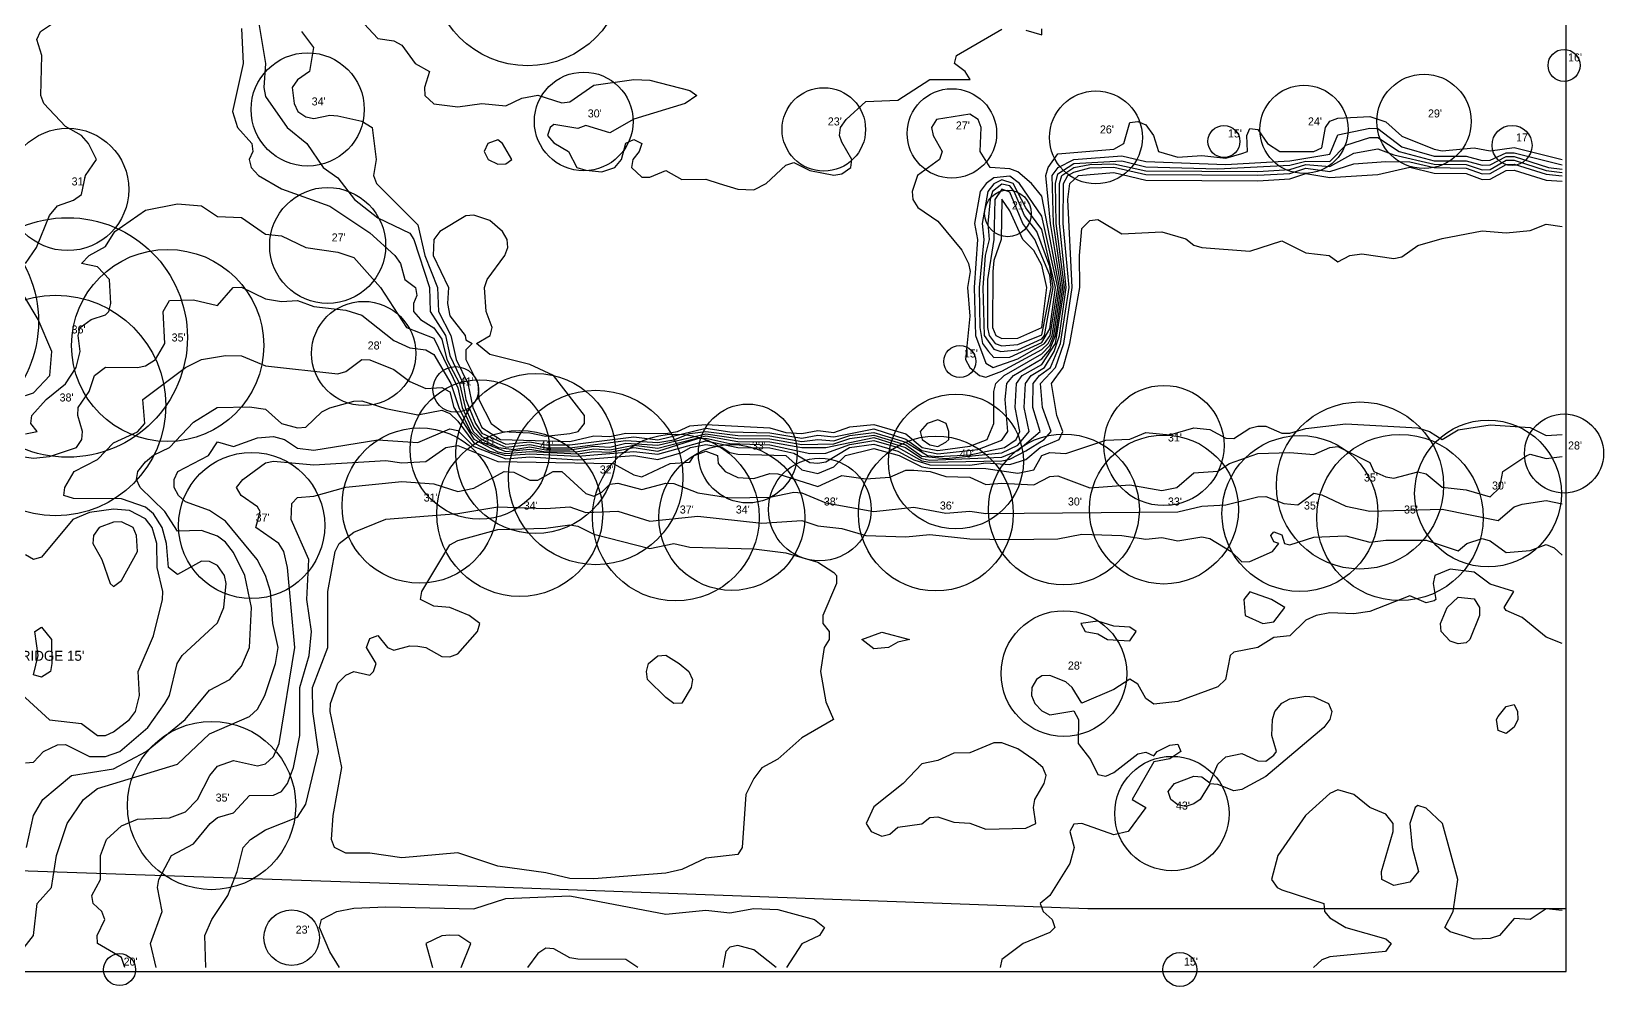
# Model space of a CAD drawing. Extents: x 425736 to 427074, y 1578339 to 1579567.
# Drawn here: x 426666.5 to 427059.4, y 1578346.3 to 1578585 of the extents above; entities that cross this region are included whole.
import ezdxf
from ezdxf.enums import TextEntityAlignment as Align

# ---------------------------------------------------------------- set-up
doc = ezdxf.new("R2010")
doc.units = 21
doc.header["$MEASUREMENT"] = 0
for name, color, linetype in [('A-BLDG-ANNO', 1, 'Continuous'), ('C-ROAD-CNTR', 7, 'Continuous'), ('C-TOPO-HALF', 9, 'Continuous'), ('C-TOPO-MAJR', 3, 'Continuous'), ('C-TOPO-MINR', 8, 'Continuous'), ('G-ANNO-ZONE', 6, 'Continuous'), ('L-PLNT-ANNO', 92, 'Continuous'), ('L-PLNT-TREE', 92, 'Continuous')]:
    doc.layers.add(name, color=color, linetype=linetype)

msp = doc.modelspace()

# ---------------------------------------------------------------- linework, layer by layer
at = {"layer": 'C-ROAD-CNTR'}
msp.add_lwpolyline([(426594.78933869535, 1578377.5869578938), (426777.83140241937, 1578371.3628227862), (426930.50850105536, 1578365.794058313), (427050, 1578365.7485125621)], dxfattribs=at)
at = {"layer": 'C-TOPO-HALF'}
for points, elevation in [([(426664.9440474115, 1578527), (426667.7652035116, 1578531), (426671.00560567575, 1578539), (426673, 1578541.4179995735), (426677, 1578542.8391998676), (426679, 1578544.2626434998), (426679.961757396, 1578549), (426682.6897374702, 1578553), (426680.73925925925, 1578557), (426679.0103648424, 1578559), (426675, 1578561.2036249721), (426669.5605719582, 1578567), (426668.7789823396, 1578569.0000000002), (426669.09546716005, 1578579), (426667.8248587571, 1578583), (426668.6890130354, 1578585), (426671.7311212815, 1578587), (426672.25817923184, 1578589), (426669, 1578592.101224694), (426665, 1578594.10959682)], 77.5), ([(426719, 1578585.7018461036), (426719.3595706619, 1578577), (426716.73145245557, 1578565), (426717.9730375087, 1578561), (426721.57824068266, 1578557), (426721.8352580032, 1578555), (426720.88972048264, 1578553), (426721.39170720405, 1578551), (426723.1955784302, 1578549), (426729, 1578545.6415305298), (426741, 1578541.3527602644), (426751, 1578534.6269222666), (426757.31500872603, 1578529), (426758.7125640253, 1578527), (426759.79730815586, 1578523), (426762.4482597887, 1578521), (426762.8121475455, 1578519), (426761.9675744012, 1578517), (426761.98333445785, 1578515), (426763.7290422917, 1578513), (426767, 1578510.9464404525), (426769, 1578508.081140351), (426770.3029531132, 1578503), (426773.4690971959, 1578497), (426774.87706796086, 1578491), (426777, 1578486.1966666293), (426779, 1578483.7754442054), (426785, 1578481.0695752427), (426791, 1578481.7875861935), (426795, 1578480.9180127627), (426801, 1578480.8982215696), (426815, 1578482.7292237806), (426823, 1578482.2503909864), (426827, 1578482.9195731934), (426831, 1578484.5116266813), (426835, 1578484.9806056055), (426843, 1578483.9977537524), (426851, 1578483.887570842), (426859, 1578482.4807235096), (426863, 1578483.0126791927), (426867, 1578482.6734265373), (426871, 1578483.9910986125), (426877, 1578484.7437905981), (426885, 1578482.3556172904), (426890.41398371116, 1578479), (426893, 1578478.7277974305), (426901, 1578479.2029473986), (426909.6658174491, 1578481), (426912.5736972705, 1578483), (426913.47772953287, 1578485), (426912.32483052625, 1578491), (426912.6208253601, 1578497), (426914.1045727596, 1578499), (426919, 1578501.7381720608), (426922.36487142567, 1578507), (426924.6373616321, 1578521), (426922.59303634294, 1578537), (426922.4296371604, 1578547), (426922.99999999994, 1578549.3977772687), (426927, 1578551.9724776365), (426939, 1578552.6781555659), (426945, 1578551.112035772), (426963, 1578550.6468660543), (426981, 1578551.5287427735), (426985, 1578552.5797593175), (426991, 1578552.4551511998), (426995, 1578556.5360198268), (427001, 1578558.4509237984), (427003, 1578558.4550354145), (427008.29436914186, 1578555), (427017, 1578552.671158855), (427025, 1578552.650437993), (427029, 1578551.525737177), (427031, 1578551.6209310852), (427035, 1578553.7551547284), (427037, 1578553.7505029636), (427045.6019701033, 1578551), (427049, 1578550.5622046455)], 77.5), ([(426733.9482019136, 1578585), (426736.97430956963, 1578581), (426735.9895394974, 1578575), (426733, 1578572.9257744453), (426731.6350654928, 1578571), (426732.13090702303, 1578567), (426733.0691835772, 1578565.0000000002), (426735, 1578563.665731803), (426737, 1578563.2579528068), (426741, 1578564.101225115), (426743, 1578563.86366322), (426749, 1578562.5906307409), (426751.6131178707, 1578561), (426752.63966333505, 1578553), (426751.950249284, 1578549), (426752.73071104387, 1578547), (426763, 1578536.62108389), (426764.81528017024, 1578529), (426767.95733394835, 1578521), (426768.2198186194, 1578515), (426771.2720579944, 1578509), (426772.582197053, 1578503), (426775.5172006898, 1578497), (426776.7814777962, 1578491), (426779, 1578486.0148594636), (426783.66097479314, 1578483), (426801, 1578482.5081587764), (426807, 1578483.9068706455), (426811, 1578483.780474455), (426815, 1578484.6076675705), (426825, 1578484.4811677828), (426827.9455412965, 1578485), (426831, 1578486.4364997535), (426835, 1578486.772690973), (426851, 1578485.8789186822), (426855, 1578484.72715541), (426859, 1578484.4569609934), (426863, 1578485.2149898768), (426867, 1578484.7301330364), (426871, 1578486.146350625), (426877, 1578486.7381782478), (426885, 1578484.3746734362), (426889.0828177575, 1578481), (426893, 1578480.224379417), (426901, 1578481.3227915294), (426905.34126333066, 1578483), (426907.0182594195, 1578487), (426906.9550868675, 1578495), (426907.49078346195, 1578497), (426909.57656399324, 1578499), (426919, 1578504.4364115782), (426921, 1578506.4830667747), (426921.9679542722, 1578509), (426923.810406342, 1578521), (426921.13962797663, 1578537), (426920.0026962678, 1578549), (426920.5793426647, 1578551), (426923, 1578554.3684881313), (426937, 1578555.5394321766), (426939.4597111365, 1578557), (426941, 1578562.2257666187), (426943, 1578562.4504935686), (426945, 1578561.6710802517), (426946.8923240938, 1578559), (426948.16843467014, 1578555), (426952.99999999994, 1578553.545892458), (426959, 1578553.984606315), (426964.99999999994, 1578553.287119204), (426969, 1578554.450115765), (426970.35714285716, 1578555.0000000002), (426970.18450890883, 1578559), (426971, 1578560.724159402), (426973, 1578560.4795204795), (426975.3988823843, 1578557), (426978.50138713745, 1578555), (426987, 1578555.0016724505), (426989, 1578555.8765508337), (426989.879799155, 1578561), (426991, 1578562.552773416), (426993, 1578563.306962498), (427001, 1578563.7051314074), (427005, 1578562.3945487519), (427009, 1578558.8498145677), (427017, 1578555.5832472453), (427019.00000000006, 1578555.1811399162), (427027, 1578555.9186892656), (427031, 1578555.132677125), (427037, 1578556.0158787817), (427049, 1578552.9761576883)], 78.5), ([(426663, 1578478.878764989), (426667, 1578478.3271813237), (426671, 1578478.7626087994), (426677.74169022933, 1578481), (426679.0445859873, 1578483), (426679.2079965744, 1578485), (426678.09681170655, 1578489), (426678.1511843259, 1578491), (426680.9026697178, 1578495), (426682.184350591, 1578499), (426685, 1578501.1069191147), (426692.99999999994, 1578501.006444508), (426695, 1578501.4319330268), (426697.5002602072, 1578503), (426699.8077146509, 1578507), (426699.3916119252, 1578515), (426701, 1578517.7164179105), (426707, 1578517.9427185168), (426713, 1578516.493851873), (426716.87423086393, 1578521), (426719, 1578521.1023663918), (426725, 1578518.1372797298), (426729, 1578517.5104950494), (426733, 1578517.7490256503), (426737, 1578516.2148279352), (426745, 1578515.3601253494), (426749, 1578514.0673516626), (426757, 1578507.7565046637), (426761, 1578505.9183072748), (426765, 1578505.4506709608), (426767, 1578504.2556615511), (426771.2984619162, 1578497), (426773.300612796, 1578491), (426776.1730673158, 1578485), (426779, 1578482.3575996296), (426785, 1578480.0193986003), (426791, 1578480.5551115316), (426795, 1578479.9204975702), (426803, 1578479.9595092717), (426807, 1578480.6581886034), (426811, 1578480.432628113), (426817, 1578481.5862070543), (426823, 1578480.8401133278), (426835, 1578483.887245579), (426843, 1578482.5023312175), (426851, 1578482.408550284), (426859, 1578481.0346750661), (426865, 1578481.0134648792), (426877, 1578483.4824520038), (426884.94401978736, 1578481), (426889, 1578478.2718026573), (426891, 1578477.8330074577), (426909, 1578478.5936368357), (426913, 1578480.2215104518), (426918.56753054506, 1578485), (426916.7725244405, 1578491), (426916.83351357584, 1578497), (426918.3810181321, 1578498.9999999998), (426921.12023290247, 1578501), (426923.66341247223, 1578507), (426925.8344132837, 1578521), (426924.3124765309, 1578537), (426924.42207889253, 1578547), (426925.45151153085, 1578549), (426927, 1578549.8153823614), (426931, 1578550.869604031), (426937, 1578551.0375879589), (426945, 1578549.2287437979), (426973, 1578549.0705074503), (426981, 1578549.5100913076), (426985, 1578550.8139962065), (426991, 1578549.9616162004), (426997, 1578551.928964234), (427005, 1578552.4920674064), (427011, 1578552.4167882244), (427017, 1578550.9546798877), (427025, 1578550.8304643214), (427029, 1578549.426512082), (427031, 1578549.4765472542), (427035, 1578551.7325984878), (427037, 1578551.777622017), (427045, 1578549.2914383563), (427049, 1578548.8691493897)], 76.5), ([(426665.2684794499, 1578381), (426666.95247626374, 1578388.9999999998), (426669.2986260027, 1578393), (426676.46904540015, 1578399), (426687, 1578400.666362954), (426695.1678782983, 1578405), (426704.8882020962, 1578413), (426711, 1578420.3527135628), (426716.07090258785, 1578423), (426719, 1578426.369443025), (426720.9488167309, 1578431), (426721.4914044351, 1578441), (426719.7937489719, 1578449), (426717, 1578454.713372582), (426715, 1578457.3287331765), (426713, 1578458.799638725), (426709, 1578460.2242092262), (426703, 1578460.046224133), (426699.80274204264, 1578465), (426693.6465014025, 1578471), (426692.7021758473, 1578473), (426693.084469697, 1578475), (426695, 1578477.4145667115), (426697, 1578479.1052030663), (426700.99999999994, 1578481.0119624468), (426707, 1578487.363742236), (426712.8878306878, 1578491), (426721, 1578491.1877870564), (426725, 1578490.5662286466), (426728.9186244467, 1578487), (426733, 1578485.9292010688), (426735, 1578486.090613131), (426739, 1578489.8939856284), (426741, 1578490.9139992965), (426747, 1578492.5875023247), (426749, 1578492.6918620442), (426755, 1578490.7402730724), (426763, 1578489.1430119178), (426769, 1578490.314089769), (426771, 1578489.5226349605), (426773, 1578487.5986521782), (426777, 1578482.169142406), (426781, 1578480.1112904386), (426785, 1578478.9900597187), (426791.00000000006, 1578479.396279629), (426803, 1578478.836816899), (426817, 1578480.002062562), (426823, 1578479.292810766), (426835, 1578482.6578838057), (426843, 1578480.9771890251), (426851, 1578480.9276140023), (426857, 1578479.5491413232), (426860.99999999994, 1578477.2437045446), (426863, 1578477.0595345167), (426865, 1578477.4409983987), (426870.9526210425, 1578481), (426877, 1578481.8596346625), (426883, 1578480.0877895425), (426887, 1578477.891600506), (426891, 1578476.6993233645), (426901, 1578476.5536973544), (426905.00000000006, 1578477.1543877616), (426911, 1578476.714441113), (426915, 1578478.0050686807), (426918.55623207585, 1578480.9999999998), (426923.34250616236, 1578483), (426924.2045875811, 1578485), (426922.7585333738, 1578489), (426921.41863739904, 1578497), (426924.3204460173, 1578501), (426925.9768835059, 1578507), (426928.488468829, 1578521), (426928.36220725055, 1578529), (426928.99999999994, 1578535.739187418), (426931, 1578537.7355889725), (426933, 1578537.9746132488), (426939, 1578534.3774464119), (426949, 1578534.9377162629), (426954.99999999994, 1578533.1925925927), (426957, 1578531.5537403268), (426959, 1578531.0076004344), (426971, 1578530.050872093), (426979, 1578532.6297063902), (426985, 1578529.6462224699), (426990.8373786408, 1578529), (426993, 1578527.3702252693), (426995.93076923076, 1578529), (426999, 1578529.4399560923), (427007, 1578528.2401507366), (427009, 1578528.6787301588), (427013, 1578531.4567776658), (427019, 1578533.2654320986), (427029, 1578535.1751872355), (427035, 1578534.6178408514), (427041.00000000006, 1578535.2123636364), (427045, 1578536.8456486042), (427049, 1578536.271685761)], 75.5), ([(426665, 1578494.0034046175), (426667, 1578494.650180492), (426671.0576913893, 1578499), (426671.5955420606, 1578505), (426668.1664162718, 1578513), (426664.5849140158, 1578519)], 77.5), ([(426689.80225270236, 1578351), (426689, 1578353.4938522507), (426682.9826967715, 1578357), (426682.8562891292, 1578359), (426684.8428184282, 1578363), (426684.04216699244, 1578365), (426681.88332052267, 1578367), (426681.55970924196, 1578369), (426683.7038568818, 1578373), (426683.7064483588, 1578379), (426685.2446447384, 1578383), (426689, 1578386.4681271324), (426693, 1578388.0915805022), (426701, 1578388.4710732254), (426705, 1578389.9681399344), (426707.9401475813, 1578393), (426711.02805890975, 1578399), (426713, 1578401.3495001849), (426717, 1578402.7409675443), (426723.00000000006, 1578401.4364425812), (426725, 1578401.9022027808), (426727, 1578403.7996507226), (426728.37265013356, 1578407), (426732.31795313675, 1578431), (426730.466032733, 1578451), (426729.50847155345, 1578455), (426728.2633426116, 1578457), (426722.58405807026, 1578461), (426723.5885650224, 1578465), (426723, 1578466.142355009), (426718.8489938467, 1578469), (426717.67315236153, 1578471), (426719.3035351917, 1578473), (426724.99999999994, 1578477.1656895233), (426727, 1578477.6195661721), (426737, 1578476.6350809147), (426755, 1578477.7863119394), (426759.00000000006, 1578477.1984675294), (426765, 1578477.5219634324), (426770.0644878903, 1578481), (426773, 1578481.472326121), (426783, 1578477.4888842113), (426811.84438889386, 1578477), (426817, 1578474.1255171555), (426819, 1578473.6797648715), (426826.1287852419, 1578477), (426831, 1578477.367847661), (426832.06863273995, 1578479), (426835, 1578480.1180201564), (426837.96729243273, 1578479), (426838.0722243274, 1578477), (426839.82816513185, 1578475), (426843, 1578473.5034706155), (426847, 1578473.2489852037), (426851, 1578474.465301279), (426853, 1578474.417473809), (426863, 1578471.2890651235), (426869, 1578473.9595505618), (426875, 1578473.1316530763), (426880.99999999994, 1578473.604595997), (426885, 1578475.3053944497), (426887, 1578475.3603855763), (426891.07070503786, 1578475), (426895, 1578473.728185813), (426901, 1578473.5476551487), (426905, 1578471.7392902693), (426909, 1578472.1239567525), (426917, 1578471.6282605757), (426921.00000000006, 1578473.7660788381), (426923, 1578473.9074475481), (426931, 1578470.9285994126), (426941, 1578471.6780307407), (426949, 1578470.2694770545), (426952.74760843924, 1578471), (426957, 1578474.674636804), (426963, 1578475.047607598), (426965.92517459264, 1578477), (426973, 1578479.5353460188), (426981, 1578479.7767880308), (426987, 1578479.2486118823), (426991, 1578481.0358299857), (426993, 1578481.2391061452), (427001, 1578477.2095185998), (427001.95265234547, 1578475), (427005, 1578473.6514721531), (427007, 1578473.343061956), (427013, 1578474.9053302812), (427015, 1578474.4567712317), (427019, 1578471.1028350776), (427025, 1578470.4294033218), (427031, 1578468.632725322), (427033.4703322211, 1578471), (427034.17607513594, 1578475), (427040.2022063433, 1578479), (427041, 1578479.299355567), (427045, 1578478.2829112862), (427049, 1578478.7814686147)], 74.5), ([(426663, 1578420.298946557), (426671, 1578412.9613507453), (426679, 1578412.0031073997), (426683, 1578409.0514372163), (426684.99999999994, 1578409.0162726962), (426687, 1578409.9541861827), (426690.96881660126, 1578413), (426692.48930702155, 1578415), (426693.4397330193, 1578419), (426693.1123489426, 1578425), (426697, 1578433.9506231267), (426699.19141258305, 1578443), (426699.3414916169, 1578445), (426697.9179243683, 1578451), (426697.76595825574, 1578457), (426696.6163332139, 1578460.9999999998), (426695, 1578463.191102958), (426691, 1578465.2896657437), (426687, 1578465.6197623988), (426681, 1578464.7532336588), (426676.8348664771, 1578463), (426669, 1578453.5978048414), (426667, 1578452.969367306), (426665, 1578454.2056005895)], 76.5), ([(426710.0805775501, 1578351), (426709.8033217993, 1578359), (426711.55811047234, 1578363), (426715.5706409373, 1578369), (426717.91984414135, 1578375), (426719.3565379963, 1578381), (426721.2331762716, 1578383), (426725, 1578385.405142359), (426733, 1578388.60617236), (426735, 1578391.8242647059), (426738.20076650946, 1578405), (426736.769446173, 1578415), (426736.707050973, 1578421), (426740.5049825117, 1578431), (426740.564054373, 1578445), (426742.3512449731, 1578455), (426743.3678672002, 1578457), (426747, 1578459.867435501), (426755, 1578463.074110001), (426773, 1578464.4689774953), (426783, 1578466.1597698), (426795, 1578465.7166272318), (426801, 1578466.1300780734), (426805, 1578464.7638395417), (426813.00000000006, 1578465.115335975), (426821, 1578462.5888241616), (426833, 1578463.835017907), (426849, 1578462.069476129), (426859, 1578462.7587357138), (426863, 1578461.3777777776), (426869, 1578460.731580253), (426875, 1578458.9767247553), (426885, 1578458.6862131872), (426891, 1578459.2668125988), (426901, 1578458.1437313925), (426911, 1578457.963688761), (426923, 1578458.204108858), (426929, 1578459.314400504), (426939, 1578459.0229642896), (426945, 1578458.126244737), (426949, 1578458.4749540624), (426953, 1578457.632749227), (426959, 1578458.6973281666), (426961, 1578458.23868262), (426966.3381555154, 1578455), (426969, 1578452.4206500957), (426971, 1578452.5334257975), (426976.6755447942, 1578454.9999999998), (426978.2395104895, 1578457), (426977, 1578457.4311340833), (426976.21485088253, 1578459), (426977, 1578459.888582745), (426979, 1578459.1375470278), (426979.601243953, 1578457), (426981, 1578456.6826591408), (426987, 1578458.61231741), (426995, 1578458.8820141864), (427001, 1578457.3043564486), (427005, 1578457.8746270635), (427015, 1578457.8127939794), (427022.99999999994, 1578455.209606987), (427025.2207063817, 1578457), (427029, 1578458.2717883328), (427030.99999999994, 1578457.6415501763), (427035, 1578454.7957605273), (427041, 1578455.2729318333), (427045, 1578456.7574308165), (427047, 1578455.8985992055), (427049, 1578454.0517311608)], 73.5), ([(427049, 1578432.0297598918), (427045, 1578433.5880413607), (427039, 1578438.484327217), (427035, 1578440.24231594), (427034.53427065024, 1578441), (427036.9315849487, 1578445), (427031, 1578446.824236818), (427027, 1578449.8145859083), (427021, 1578450.6121087738), (427017.1925465838, 1578449), (427016.758070501, 1578447), (427017.4357338195, 1578443), (427016.99999999994, 1578442.6523636363), (427015, 1578442.1639624252), (427011, 1578443.9360065917), (427001, 1578439.9932794168), (426997, 1578439.4370558374), (426991, 1578439.6593893373), (426987.54958448757, 1578439), (426985, 1578437.823220728), (426981, 1578433.9537494387), (426977, 1578433.5433376455), (426973, 1578431.0341421517), (426967, 1578429.8510373444), (426966.09026391665, 1578429), (426964.9194852335, 1578423), (426963, 1578421.1999071639), (426953, 1578417.474905897), (426947, 1578416.8140723272), (426945, 1578418.2878787878), (426943, 1578421.8660518224), (426941, 1578423.067687349), (426937, 1578420.5247847335), (426929, 1578417.0635032633), (426926.6082354083, 1578421), (426925, 1578422.4093617022), (426921, 1578423.9749961884), (426919, 1578423.9523991954), (426917.6402297279, 1578423), (426916.52299499756, 1578421), (426916.44030630006, 1578419), (426917.2632916157, 1578417), (426919, 1578415.1748417723), (426921, 1578414.1887402935), (426927.00000000006, 1578415.1479064708), (426928.15511551156, 1578413), (426928.09705932345, 1578407), (426931.1246175244, 1578403), (426933, 1578399.2582691438), (426935, 1578398.8583162217), (426937, 1578399.7328767125), (426943, 1578404.3947552447), (426945, 1578404.8839652808), (426947, 1578403.9657320874), (426947.8161258604, 1578405), (426951, 1578406.5812558576), (426953, 1578406.8295499801), (426953.74432922876, 1578405), (426951, 1578403.172839506), (426947, 1578402.4726097314), (426941.5800744879, 1578393), (426944.95649867377, 1578391), (426940.5722964763, 1578385), (426937, 1578384.1485629468), (426929, 1578387.014208582), (426927, 1578386.866506314), (426925.9902407287, 1578385), (426927.0540233153, 1578381), (426925.95846359985, 1578377), (426921.0248893805, 1578369), (426918.61086544534, 1578367), (426919.2970822281, 1578365), (426921.574222995, 1578363), (426922.23844155844, 1578361), (426921, 1578359.80889333), (426914.2900461437, 1578357), (426909, 1578353.0449021629), (426908.60364842456, 1578351)], 73.5)]:
    msp.add_lwpolyline(points, dxfattribs=dict(at, elevation=elevation))
for points, elevation in [([(426906.84713267727, 1578501), (426913, 1578503.1360210192), (426919.6526536753, 1578507), (426921.1043174593, 1578509), (426922.977626231, 1578521), (426919, 1578538.8502589508), (426913.4088792537, 1578547), (426911, 1578548.8294179968), (426907, 1578548.3994202767), (426905.08339794684, 1578547), (426903.6131553526, 1578545), (426902.1796804267, 1578537), (426902.9184244391, 1578533), (426902.1046461399, 1578521), (426902.44067615527, 1578509), (426905, 1578502.0476832027), (426906.84713267727, 1578501)], 79.5), ([(426908.75963914493, 1578505), (426913, 1578505.441664978), (426919, 1578508.1810494955), (426919.67378645245, 1578509), (426921.85960310657, 1578521), (426921, 1578526.208351293), (426917.7097163689, 1578535), (426914.6623832298, 1578539), (426912.07300271915, 1578545), (426911, 1578546.4005070138), (426909, 1578546.8528410683), (426906.68327421753, 1578545), (426906.07982779434, 1578543), (426905.48030576075, 1578537), (426905.7888415776, 1578533), (426904.7971068946, 1578529), (426904.2663290102, 1578521), (426904.60236375965, 1578509), (426907.00000000006, 1578505.5424798666), (426908.75963914493, 1578505)], 80.5), ([(426907.4932997544, 1578509.0000000002), (426909, 1578508.2506687697), (426913, 1578508.3667761819), (426918.9531188701, 1578511), (426920.21423384163, 1578521), (426919, 1578526.5980164006), (426917, 1578530.2142734504), (426914.22134717496, 1578533), (426911, 1578540.1612415551), (426909, 1578543.0289543688), (426908.79172428756, 1578533), (426907, 1578527.7703286214), (426906.74636554316, 1578525), (426906.6937105448, 1578511), (426907.4932997544, 1578509.0000000002)], 81.5), ([(426974.203092059, 1578437), (426977, 1578437.419530999), (426979.68717353453, 1578441), (426976.4129443938, 1578443), (426971, 1578444.895087427), (426969.4368131868, 1578443), (426969.8376383764, 1578439), (426974.203092059, 1578437)], 73.5), ([(427021, 1578432.586371663), (427018.749617045, 1578435), (427018.5946091644, 1578437), (427020.2860759493, 1578441), (427023, 1578443.558951965), (427027, 1578443.1462671407), (427028.3371298405, 1578441), (427028.33385992626, 1578439), (427025.96438445273, 1578433), (427025, 1578432.1827453142), (427023, 1578431.919612749), (427021, 1578432.586371663)], 73.5), ([(426935.3880597015, 1578433), (426941, 1578432.692002269), (426942.5400544959, 1578435), (426941, 1578436.0604127578), (426937, 1578436.322202166), (426933, 1578437.5745454545), (426928.752265861, 1578437), (426929.8376068376, 1578435), (426933, 1578434.408723748), (426935.3880597015, 1578433)], 73.5), ([(426667, 1578424.1665454544), (426668.12093275494, 1578429), (426667.3056925146, 1578435), (426669, 1578436.082009446), (426671.5088209607, 1578433), (426671.5836695485, 1578427), (426671.2129897449, 1578424.9999999998), (426669, 1578423.5702454895), (426667, 1578424.1665454544)], 76.5), ([(426825, 1578418.530910807), (426820.44181459566, 1578423), (426820.16982687556, 1578425), (426820.71867007675, 1578427), (426823, 1578428.9366149695), (426825, 1578429.068078472), (426828.35833061626, 1578427), (426830.7338351009, 1578425), (426831.7111324376, 1578423), (426831.36083499005, 1578421), (426829, 1578417.093064877), (426827, 1578417.0344717524), (426825, 1578418.530910807)], 72.5), ([(426953, 1578391.6764916754), (426951.21967423917, 1578393), (426950.55055174464, 1578395), (426952.1023054755, 1578397), (426957, 1578398.8111916264), (426959, 1578398.6899674032), (426961, 1578397.2232451092), (426963, 1578401.81300813), (426965, 1578403.6902985075), (426969, 1578404.4980761008), (426973, 1578402.6636613095), (426975, 1578402.6160310279), (426977, 1578404.06980961), (426977.65350318473, 1578405), (426976.5084541063, 1578409), (426976.59809352056, 1578413), (426977.17887029285, 1578415), (426979, 1578417.0936578172), (426981, 1578418.2086790046), (426985, 1578418.8852173914), (426987, 1578418.651863055), (426990.62470588234, 1578417), (426991.4354577806, 1578414.9999999998), (426990.9552435279, 1578413), (426989.46060606063, 1578411), (426975, 1578398.759896507), (426969, 1578395.5292404213), (426967, 1578395.1661310259), (426963, 1578396.7897774114), (426961, 1578396.8956989248), (426958.52848430764, 1578393), (426957, 1578391.9001391416), (426955, 1578391.294551036), (426953, 1578391.6764916754)], 73.5), ([(427033, 1578410.2972972975), (427032.5813148789, 1578413), (427033, 1578413.7696113074), (427035, 1578416.2754491018), (427037, 1578416.7642276422), (427037.87173601147, 1578415), (427037.9274110631, 1578413), (427037, 1578411.0734728747), (427035, 1578409.48), (427033, 1578410.2972972975)], 73.5), ([(426876.33522244263, 1578385), (426879, 1578383.8718795131), (426881, 1578384.3380782919), (426883, 1578386.0672955974), (426889, 1578386.926698262), (426891, 1578388.5450483991), (426893, 1578388.6962571978), (426897, 1578387.3815829996), (426901, 1578387.1362606727), (426905, 1578385.6015213574), (426915, 1578385.8546038014), (426917.47288503253, 1578387), (426916.8733351454, 1578391.0000000002), (426917.2299316282, 1578393), (426919.5575176589, 1578397), (426920.0441647109, 1578399), (426919.23412322276, 1578401), (426916.99999999994, 1578402.9443777509), (426913, 1578405.7018064836), (426909, 1578407.2004535147), (426907, 1578407.195682778), (426901, 1578404.64704142), (426896.99999999994, 1578404.6020464096), (426893, 1578402.7967707212), (426889, 1578401.9372693729), (426884.3554449972, 1578397), (426877, 1578391.1603826676), (426875.0428082192, 1578387), (426876.33522244263, 1578385)], 73.5)]:
    msp.add_lwpolyline(points, close=True, dxfattribs=dict(at, elevation=elevation))
at = {"layer": 'C-TOPO-MAJR', "elevation": 80}
msp.add_lwpolyline([(426905.6836359195, 1578505), (426907, 1578503.4723748094), (426911, 1578503.5514307646), (426919, 1578507.2643531049), (426921, 1578510.685138411), (426922.4186146688, 1578521), (426919, 1578535.4675860775), (426915, 1578540.8645985469), (426911.8549249536, 1578547), (426909, 1578547.9178471148), (426907.00000000006, 1578546.913558127), (426905.4788561557, 1578545), (426904.08319268015, 1578537), (426904.46829816, 1578533), (426903.30699417397, 1578521), (426903.500666416, 1578511), (426904.17252669996, 1578507), (426905.6836359195, 1578505)], close=True, dxfattribs=at)
at = {"layer": 'C-TOPO-MAJR', "elevation": 75}
msp.add_lwpolyline([(426662.29157261096, 1578353), (426666.9893327528, 1578359), (426667.8794969019, 1578367), (426671.46859971713, 1578371), (426672.69477161736, 1578379), (426675.3915961016, 1578387), (426679.4459830488, 1578393), (426683, 1578395.7527374388), (426703, 1578401.817903596), (426711, 1578409.4225601857), (426721, 1578413.7904752796), (426723, 1578415.6271318696), (426724.8050251256, 1578419), (426727.4740262361, 1578427), (426728.1519075523, 1578431), (426726.8285690157, 1578437), (426726.19549114327, 1578445), (426724.9885456595, 1578449.0000000002), (426722.8492477283, 1578453), (426715, 1578462.6040367119), (426711, 1578465.275390625), (426705, 1578467.45270424), (426703.2336335296, 1578469), (426702.14117723075, 1578471), (426702.157189889, 1578473), (426703.01669994555, 1578475), (426710.68975413014, 1578479), (426713, 1578482.4106385887), (426717, 1578481.2618071644), (426723, 1578483.3971309466), (426727, 1578483.7128129601), (426729.7054660986, 1578483), (426733, 1578480.8500899605), (426737, 1578480.3277977211), (426753, 1578482.9389217335), (426763, 1578482.2688283946), (426771, 1578485.6912447256), (426773, 1578485.26220471), (426777, 1578481.2281078363), (426785, 1578478.148397868), (426791, 1578478.6335750928), (426803, 1578477.9539334092), (426816.99999999994, 1578479.0260910357), (426823, 1578477.9604410187), (426829, 1578479.7167278193), (426831.14736373746, 1578481), (426835, 1578481.7504846035), (426839, 1578481.0679533125), (426841, 1578479.7264139284), (426843, 1578479.3068649564), (426855, 1578479.0400272487), (426859, 1578475.4062872224), (426863, 1578474.5325706722), (426867, 1578476.159404282), (426869.8953270535, 1578479), (426877, 1578480.7815819972), (426883.3356445208, 1578479), (426889, 1578476.1998482714), (426891, 1578475.8530642288), (426905, 1578475.7849554848), (426913, 1578474.5988238775), (426917, 1578475.4037257107), (426919.0106946036, 1578479), (426921, 1578479.7164924142), (426925, 1578479.5353979215), (426935, 1578482.8179405036), (426941, 1578483.062979666), (426945, 1578484.7640979555), (426951, 1578484.178807947), (426957, 1578485.8967758939), (426961, 1578485.525121556), (426965, 1578483.3385065228), (426967, 1578483.283691805), (426971, 1578485.8019401778), (426973, 1578486.3011697754), (426975, 1578486.339552017), (426979, 1578484.6226000292), (426981, 1578484.5742153306), (426985, 1578485.7357244827), (426995, 1578486.9035592268), (427013, 1578485.911269792), (427015.9116305587, 1578485), (427019, 1578482.9828301617), (427023, 1578485.3897599028), (427031, 1578486.6390565513), (427041, 1578485.9846064898), (427045, 1578483.991425993), (427049, 1578484.273596721)], dxfattribs=at)
at = {"layer": 'C-TOPO-MINR'}
for points, elevation in [([(426745, 1578591.7717864346), (426753, 1578583.2100845447), (426757, 1578582.6030035913), (426759, 1578581.5557751034), (426762.37369965325, 1578577), (426765.93037974683, 1578575), (426764.7247789617, 1578571), (426764.7837211548, 1578569), (426767, 1578566.896806817), (426773, 1578566.1842105263), (426779, 1578566.9956857811), (426785, 1578566.4077669904), (426789, 1578568.3051693887), (426793, 1578569.0266697323), (426799, 1578567.1778156513), (426801, 1578567.3964523282), (426807, 1578571.5533141212), (426817, 1578572.945250561), (426821, 1578572.8130753627), (426831, 1578570.1960030748), (426832.77019340155, 1578569), (426829.84560906515, 1578567), (426817, 1578563.0696332154), (426811, 1578559.6510238906), (426805, 1578561.4544841535), (426803, 1578560.7513726132), (426797, 1578561.6976587502), (426796.1291000841, 1578561), (426795.43129770993, 1578559), (426797, 1578557.1539007092), (426800.7045342127, 1578555), (426802.7626996517, 1578551), (426805, 1578550.2949778936), (426809, 1578549.921755612), (426812.2991727941, 1578551), (426813.9661285217, 1578553), (426815, 1578557.0317258884), (426817, 1578557.9895833333), (426819.01375245576, 1578557), (426818.38076293, 1578555), (426816.757331181, 1578553), (426816.4386907045, 1578551), (426819, 1578548.5700251313), (426821, 1578548.5280917415), (426825, 1578550.2271325798), (426829, 1578547.9896230134), (426835, 1578548.0494242972), (426838.36266616744, 1578547), (426838.36266616744, 1578547), (426843, 1578545.5359809545), (426847, 1578545.432121525), (426850.0512786538, 1578547), (426855, 1578551.568278627), (426857, 1578552.2571865444), (426861, 1578550.2107148187), (426866.99999999994, 1578549.0309096961), (426869, 1578549.3654541867), (426871.21914317564, 1578551), (426871.50542420027, 1578553), (426869, 1578557.3269058296), (426868.4435080916, 1578559), (426868.7063067256, 1578561), (426870.0815450644, 1578563), (426875, 1578567.4503464205), (426883, 1578567.77925654), (426890.99999999994, 1578573.0077632216), (426901.0664652568, 1578573), (426899.8466730955, 1578575), (426897.15890213073, 1578577), (426897.69400151854, 1578579), (426909, 1578585.5614962392)], 79), ([(426723.2661923007, 1578587), (426724.99856414675, 1578577), (426724.52435035433, 1578571), (426725, 1578568.706605807), (426730.3881667061, 1578561), (426735.3117784915, 1578557), (426739.3594394064, 1578551), (426743, 1578548.404453651), (426747.20694030944, 1578543.0000000002), (426753, 1578538.4179142537), (426761, 1578534.5395835931), (426762.0352734056, 1578533), (426765.9610823666, 1578521), (426766.1175453944, 1578515), (426769.9299195922, 1578509), (426771, 1578503.9898610055), (426774.37191505777, 1578497), (426775.0616440713, 1578493), (426777.4730557475, 1578487), (426779, 1578484.581297264), (426785, 1578481.8649150485), (426791, 1578482.4267684894), (426795, 1578481.651254333), (426801, 1578481.6700810762), (426817, 1578483.6377197898), (426823, 1578482.9476343985), (426835, 1578485.8703392632), (426841, 1578484.874768049), (426851, 1578484.6394236286), (426859, 1578483.3203080283), (426863, 1578484.0513586546), (426867, 1578483.6251032762), (426877, 1578485.647556602), (426885, 1578483.08249618), (426889, 1578480.2848355328), (426893, 1578479.3883970713), (426903, 1578480.535813905), (426909, 1578482.8289452516), (426910.4568718418, 1578485), (426909.8414879616, 1578493), (426910.2158322571, 1578497), (426911.8817483679, 1578499), (426919, 1578503.1468151675), (426921, 1578505.5094007445), (426922.3997726786, 1578509), (426924.22388398706, 1578521), (426921.86633215984, 1578537), (426921.58493967075, 1578549), (426923.02839077986, 1578551), (426927, 1578552.9946967394), (426939, 1578553.9240963182), (426945, 1578552.4687202417), (426965, 1578551.7477406282), (426981, 1578552.6597463111), (426991, 1578554.2940513706), (426993, 1578559.134871209), (427001, 1578560.8158484125), (427003, 1578560.6921867158), (427009, 1578556.1903297636), (427017, 1578553.8119490498), (427025, 1578553.8574405732), (427029, 1578552.7245372066), (427031, 1578552.8221041055), (427035, 1578554.6623592356), (427037, 1578554.641373498), (427049, 1578551.6291492814)], 78), ([(426914.99999999994, 1578585.2915129152), (426919, 1578584.1742160278), (426919, 1578585.6422764228)], 79), ([(426665, 1578484.431394969), (426667.8583626319, 1578485), (426666.333490566, 1578487), (426666.54093026696, 1578489), (426670.16524626454, 1578493), (426675, 1578496.9467332892), (426677.6268059418, 1578501), (426678.6626870991, 1578505), (426678.1560967895, 1578509), (426678.62377421674, 1578511), (426681.3877729257, 1578513), (426685, 1578514.1841804874), (426685.8105944359, 1578515), (426686.2909336942, 1578517), (426686.00534020225, 1578523), (426683, 1578526.1224534987), (426679.00472255016, 1578527), (426680.87659574463, 1578528.9999999998), (426685.00000000006, 1578531.2743207715), (426687.2950982832, 1578535), (426695, 1578540.3126699291), (426703, 1578541.8812445223), (426709, 1578541.4385682037), (426713, 1578538.7062872876), (426719, 1578538.5152991323), (426725, 1578534.3085487077), (426729, 1578533.913708787), (426735, 1578530.9555701609), (426743, 1578529.7869356389), (426747, 1578528.454868709), (426753.7007935621, 1578521), (426760.20535788336, 1578511), (426767, 1578508.3604509672), (426773, 1578495.9064828162), (426774.08884037833, 1578491), (426776.8696733596, 1578485), (426779, 1578482.9766405018), (426783.15550929145, 1578481), (426787, 1578480.4964880026), (426791, 1578481.1484038974), (426795, 1578480.4192551663), (426801, 1578480.3904837905), (426807, 1578481.3140933798), (426810.99999999994, 1578481.0702942682), (426815, 1578482.1191581064), (426823, 1578481.553147575), (426835, 1578484.4339255923), (426843, 1578483.2542684379), (426851, 1578483.1357180553), (426859, 1578481.7576992877), (426867, 1578481.9214917992), (426871, 1578483.229530295), (426877, 1578484.113121301), (426885, 1578481.667289847), (426889, 1578478.8469119119), (426895, 1578478.2667791685), (426909.00000000006, 1578479.632696536), (426913, 1578481.6053887529), (426915.8465419664, 1578485), (426914.5478447265, 1578491), (426914.9312886019, 1578497), (426916.33239999996, 1578499), (426919.69299256767, 1578501), (426922.0875574483, 1578505), (426923.39585107437, 1578509), (426925.091362098, 1578521), (426923.4010263828, 1578537), (426923.3911118103, 1578547), (426923.9731392453, 1578549), (426927, 1578550.9450309835), (426931, 1578551.7462159563), (426937, 1578551.8647754882), (426945, 1578550.1525146593), (426973, 1578549.970541784), (426981, 1578550.4822984892), (426984.99999999994, 1578551.7294430567), (426991, 1578551.2145852065), (426997, 1578554.5710236845), (427003, 1578555.6691639351), (427007, 1578554.1132225231), (427017, 1578551.8219279265), (427025, 1578551.7706125188), (427029, 1578550.4342233737), (427031, 1578550.503781437), (427035, 1578552.8180719), (427037, 1578552.833615314), (427045, 1578550.2265981734), (427048.99999999994, 1578549.7407147423)], 77), ([(426665, 1578402.199619255), (426667, 1578402.371234358), (426669.49807774456, 1578405), (426673, 1578406.6763040537), (426675, 1578406.8007459207), (426680.99999999994, 1578403.7400822607), (426685, 1578403.7944535557), (426688.5772796457, 1578405), (426695.5527348442, 1578411), (426699.797662709, 1578417), (426700.95436290617, 1578419), (426702.916630482, 1578427), (426704.1601005867, 1578429), (426713, 1578437.14437903), (426714.544993078, 1578441.0000000002), (426715.1609366473, 1578447), (426714.69463373086, 1578449), (426713, 1578451.5159305646), (426710.99999999994, 1578452.5184939678), (426708.99999999994, 1578452.6200025065), (426703, 1578449.2851169112), (426700.67758165277, 1578451), (426700.2008132, 1578457), (426699.1514215322, 1578461), (426697, 1578464.3905309183), (426695, 1578466.0998103265), (426689, 1578468.1553956163), (426677, 1578468.2466578688), (426674.52715569263, 1578469), (426674.77866553335, 1578470.9999999998), (426677.1282697489, 1578475), (426683, 1578477.9993718592), (426687, 1578482.1765942536), (426693, 1578484.950593614), (426694.8264363885, 1578487), (426694.31826556934, 1578493), (426705, 1578500.988315482), (426709, 1578502.96781446), (426715, 1578504.0092363143), (426719, 1578503.9120879122), (426725, 1578501.3961731493), (426743, 1578499.4299500831), (426745, 1578499.9638039952), (426749, 1578503.0204950063), (426751, 1578502.8800373217), (426757, 1578500.5058681), (426761, 1578497.528433476), (426765, 1578495.7353800016), (426769, 1578496.00378514), (426771, 1578494.8916842144), (426772.05796242727, 1578491), (426777, 1578483.101625101), (426783, 1578479.900803705), (426785, 1578479.5066715693), (426791, 1578479.9756955802), (426803, 1578479.4309036208), (426807, 1578480.0310798525), (426811, 1578479.806235633), (426817, 1578480.9780340882), (426823, 1578480.066462047), (426833, 1578483.2183328846), (426835, 1578483.3405655655), (426841, 1578481.978776515), (426851, 1578481.6868199639), (426861, 1578479.5221700862), (426865.00000000006, 1578479.5685819844), (426871, 1578481.7501543781), (426877, 1578482.7829955406), (426883.1124075963, 1578481), (426888.99999999994, 1578477.6966934027), (426890.99999999994, 1578477.3265273), (426909, 1578477.6611316244), (426911, 1578478.0446100517), (426915, 1578480.178159887), (426919.5798828887, 1578483), (426921.28325850883, 1578485), (426919.1840527578, 1578491), (426918.64777082356, 1578497), (426922.43152987317, 1578501), (426924.4702228898, 1578507), (426926.57746446936, 1578521), (426925.45973697165, 1578543), (426925.98483371804, 1578547), (426928.13950000005, 1578549), (426937, 1578549.6953357179), (426945, 1578547.8172419583), (426973, 1578547.656867759), (426981, 1578548.1236672574), (426985, 1578549.5055006489), (426991, 1578548.4457709466), (427003, 1578549.2342853025), (427010.99999999994, 1578551.0797690572), (427017, 1578549.5450458685), (427025, 1578549.4646757252), (427029, 1578547.967620348), (427031, 1578548.0361316872), (427035, 1578550.2086691675), (427037, 1578550.334796504), (427045, 1578547.8488753366), (427049, 1578547.5383881251)], 76), ([(426697.65369346936, 1578351), (426696.25484403514, 1578357), (426699.1132764921, 1578365), (426697.9804949054, 1578371), (426698.334946757, 1578373), (426701.4471997771, 1578379), (426707, 1578381.9349726774), (426711.0963727826, 1578387), (426713, 1578388.4993743917), (426717, 1578389.6922203293), (426721, 1578394.0227143206), (426727, 1578394.088990138), (426729.00000000006, 1578395.0132605305), (426730.4971784622, 1578397), (426731.9210610419, 1578401), (426733.57113075984, 1578409), (426733.5795274889, 1578421), (426735.8701053868, 1578429), (426736.4204882501, 1578435), (426735.2903628644, 1578443), (426735.752335461, 1578453), (426731.3754924821, 1578463), (426731.56594345823, 1578467), (426733, 1578468.4905015717), (426737, 1578468.8229141328), (426745, 1578471.0596930073), (426759, 1578472.4766795037), (426767, 1578471.9121475574), (426773, 1578470.0248033272), (426777, 1578470.8535329702), (426784.57154276577, 1578475.0000000002), (426787, 1578474.8403478547), (426791, 1578472.873214951), (426793, 1578472.82454286), (426796.8833408988, 1578475), (426799, 1578475.0316086214), (426805, 1578469.4639226797), (426807, 1578468.8383068226), (426809, 1578469.8133204123), (426811, 1578471.8724444), (426813, 1578472.0582997412), (426819, 1578470.4729118901), (426825, 1578472.1063369988), (426827, 1578472.0213294034), (426833, 1578469.6426239242), (426841, 1578468.440609679), (426851, 1578468.6176291176), (426857, 1578469.8474454612), (426859, 1578469.6876977272), (426865, 1578467.1584045584), (426877.00000000006, 1578465.0061610842), (426887, 1578466.0500140332), (426895, 1578464.5631021955), (426901, 1578465.0615828482), (426905, 1578464.4966290127), (426953, 1578464.9579291553), (426959, 1578466.3043018621), (426965, 1578466.661382521), (426973, 1578468.6931799508), (426975, 1578468.7899343544), (426979.50072709646, 1578467), (426983, 1578466.6535297728), (426987, 1578469.5451648245), (426989, 1578469.205464481), (426995, 1578466.3241251078), (427001, 1578465.0771065182), (427019, 1578465.5908676987), (427033, 1578462.7588901292), (427037, 1578466.203718048), (427039, 1578466.847644837), (427045, 1578467.781043442), (427049, 1578466.8982141013)], 74), ([(427049, 1578365.2688232013), (427045, 1578365.678856071), (427041, 1578363.037613489), (427037, 1578363.2718016822), (427033.37524950097, 1578359), (427031, 1578358.260836269), (427027, 1578358.0966057442), (427021, 1578359.9076052797), (427019.68233510235, 1578361), (427021.78467507276, 1578365), (427022.92426367465, 1578373), (427019.14655810513, 1578387), (427015.00000000006, 1578390.8289930555), (427013, 1578391.481623697), (427012.32848948374, 1578391), (427010.938359412, 1578387), (427011.5119842829, 1578381), (427013.09914320684, 1578374.9999999998), (427011.00000000006, 1578372.3871889026), (427007, 1578371.5050668828), (427003.97414965986, 1578373), (427003.86927698366, 1578375), (427006.8218415418, 1578385), (427006.75270108046, 1578387.0000000002), (427005, 1578389.3875150061), (427000.9708086785, 1578390.9999999998), (426996.99999999994, 1578394.2982606827), (426993, 1578395.427382368), (426991, 1578394.4850665708), (426984.898164059, 1578389), (426977.9831838565, 1578379), (426976.3713369963, 1578373), (426977.8056122449, 1578371), (426979, 1578370.4486575602), (426989.4653465346, 1578367), (426989.5970257526, 1578365), (426991, 1578363.471146245), (426995, 1578361.0113720642), (427005, 1578358.1531664212), (427006.32768122084, 1578357), (427004.8432234432, 1578355), (426991, 1578353.7062456422), (426989, 1578352.9815711386), (426986.8695588018, 1578351)], 74), ([(426743.48580441636, 1578351), (426741, 1578354.9146800502), (426738.4661728395, 1578361), (426738.96702343074, 1578363), (426742.8196323274, 1578365), (426747, 1578365.8885540105), (426755, 1578366.1588245286), (426777, 1578365.6914066346), (426785, 1578368.254505129), (426801, 1578368.9188061915), (426825, 1578364.322660622), (426835, 1578365.368621359), (426841, 1578364.7053701016), (426847, 1578365.7320306445), (426853, 1578365.56486618), (426862.15848610294, 1578363), (426864.70718399517, 1578361), (426863.421869945, 1578359), (426859, 1578356.9581508515), (426855.135556751, 1578351)], 73), ([(426773.8947162427, 1578351), (426776.26583493286, 1578357), (426773.26100753667, 1578359), (426771, 1578359.1054726369), (426769, 1578358.9271315513), (426765.02886247874, 1578357), (426766.6755319149, 1578351)], 73), ([(426818.0172498768, 1578351), (426815, 1578353.0202087683), (426803, 1578353.0902832637), (426801, 1578353.410239508), (426797, 1578355.7268104148), (426795, 1578355.8401559454), (426793, 1578354.53324121), (426790.4783471895, 1578351)], 73), ([(426852.59340329835, 1578351), (426847, 1578355.4831572291), (426843, 1578356.5631003645), (426841, 1578356.0858108108), (426840.0487371744, 1578355), (426839.23545856954, 1578351)], 73)]:
    msp.add_lwpolyline(points, dxfattribs=dict(at, elevation=elevation))
for points, elevation in [([(426903.4452799512, 1578499), (426905, 1578498.580120201), (426909, 1578500.1093431842), (426919, 1578505.4950089892), (426920.56978623656, 1578507), (426921.5361358657, 1578509), (426923.39692869695, 1578521), (426919, 1578543.7870128213), (426916.38963929, 1578547), (426913, 1578549.8619300541), (426911, 1578550.612362554), (426906.0961410195, 1578551), (426903.5940149116, 1578555), (426903.80069213023, 1578561), (426903.1073594641, 1578563), (426901, 1578564.2901211204), (426892.6952302292, 1578563), (426891.4307174307, 1578561), (426891.7922586419, 1578559), (426894.0774289351, 1578555), (426893.4513695911, 1578553), (426887.92826221394, 1578549), (426886.6092763988, 1578545), (426886.7210918114, 1578543), (426888.0016364381, 1578541), (426893, 1578537.5443241997), (426899, 1578530.3132805156), (426900.69794235355, 1578527), (426901.06650787836, 1578525), (426900.4190814276, 1578521), (426901, 1578513.8130277442), (426899.9209199748, 1578503), (426901.0290898186, 1578501), (426903.4452799512, 1578499)], 79), ([(426780.5807607497, 1578553), (426783, 1578551.8542199489), (426785, 1578551.9063821961), (426786.5037936267, 1578553), (426784.1628482972, 1578557), (426783, 1578557.8848056537), (426780.5003270111, 1578557), (426779.5857119287, 1578555), (426780.5807607497, 1578553)], 79), ([(426907.3470557239, 1578507), (426909, 1578506.4268388776), (426913, 1578506.7066311513), (426919, 1578509.195282808), (426921.30059154436, 1578521), (426921, 1578524.0437395968), (426917.25526952697, 1578533), (426914.2232570659, 1578537), (426911, 1578544.8406046194), (426909, 1578545.5407039602), (426907.20655226207, 1578543), (426907.01466959517, 1578533), (426905.4019582131, 1578523), (426905.41680305515, 1578511), (426905.8056479955, 1578509), (426907.3470557239, 1578507)], 81), ([(426784.1279253637, 1578485), (426791, 1578484.6620611968), (426795, 1578483.81861802), (426801, 1578484.5358216574), (426803.082024882, 1578485), (426804.6656991634, 1578487), (426804.70300823916, 1578489.0000000002), (426796.94623990054, 1578498.9999999998), (426791, 1578501.7399557102), (426781, 1578504.2613981764), (426777.7060402685, 1578507), (426781.14840242936, 1578509), (426781.59868946776, 1578511), (426780.14487179485, 1578515), (426779.7232565478, 1578521), (426780.3727121465, 1578523), (426784.76152781624, 1578529), (426785.50670184696, 1578531), (426785.36287878786, 1578533), (426784.1795789348, 1578535), (426781, 1578537.7622792316), (426777, 1578539.1069227275), (426774.99999999994, 1578538.869648821), (426768.52484273864, 1578535), (426767, 1578532.9941506214), (426766.8580110056, 1578529), (426770.665135794, 1578521), (426770.4171714077, 1578517), (426771, 1578513.867799603), (426774.8249405994, 1578509), (426775, 1578507.9435707678), (426776.59002338274, 1578507), (426775, 1578505.446306169), (426774.99621672113, 1578503), (426778.05689001264, 1578497), (426778.30375039845, 1578493), (426781.33880405314, 1578487), (426784.1279253637, 1578485)], 79), ([(426889.11950544384, 1578483), (426891, 1578481.659968966), (426893, 1578481.2796111915), (426895, 1578482.3113852106), (426895.73328397126, 1578483), (426895.78314413485, 1578485), (426895.11635061295, 1578487), (426893, 1578487.9356503622), (426890.32953220163, 1578487), (426888.5536833009, 1578485), (426889.11950544384, 1578483)], 79), ([(426686.1696409374, 1578447), (426687, 1578446.2601532568), (426689, 1578447.7965451055), (426693.01103823393, 1578455), (426692.74368869595, 1578459), (426691.9277836625, 1578461), (426689, 1578462.4493734841), (426687, 1578462.3608582255), (426683.3977036524, 1578461), (426681.9529798762, 1578459), (426681.8067380517, 1578457), (426684.03353658534, 1578453), (426686.1696409374, 1578447)], 77), ([(426795, 1578374.6860195077), (426782.99999999994, 1578376.3420605718), (426773, 1578379.6490834763), (426759, 1578378.466403162), (426751, 1578379.6267226767), (426745, 1578379.6144356322), (426742.23771386966, 1578381), (426741.48172446113, 1578383), (426741.841694291, 1578389), (426744.01586493594, 1578401), (426741.13619916054, 1578415), (426741.2134336722, 1578417), (426743, 1578422.1116908528), (426745, 1578424.12172671), (426747, 1578424.9994795732), (426751, 1578424.0699695784), (426751.9469026549, 1578425), (426752.65814696485, 1578426.9999999998), (426750.2027925532, 1578431), (426751, 1578433.2314285715), (426753, 1578433.9781601587), (426755.4772727273, 1578431), (426757, 1578430.3128205128), (426761, 1578431.460538533), (426763, 1578431.3366336632), (426765, 1578431.0369555654), (426769, 1578428.7597065116), (426771, 1578428.685885609), (426773, 1578429.4318497912), (426777.9104841519, 1578435), (426778.54281670204, 1578437), (426775.8725573492, 1578439), (426771, 1578441.0121059269), (426767, 1578441.3054331865), (426763.6740331492, 1578443), (426764.0634920635, 1578445), (426771, 1578456.6456913827), (426773, 1578457.7220351663), (426783, 1578460.4678860726), (426795, 1578460.827935461), (426801, 1578461.6712011471), (426803, 1578461.3539727507), (426807, 1578459.369294144), (426821, 1578455.7431614348), (426827, 1578456.9671052631), (426831, 1578456.117453581), (426847, 1578455.6803012507), (426855, 1578454.66436305), (426863, 1578452.376323752), (426867, 1578449.7671232875), (426867.66684308014, 1578449), (426867.68025005783, 1578447), (426864.2754569191, 1578439), (426864.2680921053, 1578437), (426865.83308494784, 1578435), (426865.8693623639, 1578433), (426864.62327959103, 1578431), (426863.67932364286, 1578425), (426865, 1578417.442401298), (426866.932735426, 1578413), (426859, 1578408.396039604), (426853, 1578403.0793413175), (426849, 1578400.9333569657), (426846.99999999994, 1578398.2811151675), (426845, 1578394.2391073327), (426844.07695841946, 1578381), (426843, 1578379.3100216296), (426835, 1578378.383306962), (426829, 1578375.5093085107), (426825.00000000006, 1578374.571545047), (426807, 1578373.1796407187), (426801, 1578373.2733496963), (426795, 1578374.6860195077)], 73), ([(426876.99999999994, 1578430.6356186834), (426873.964028777, 1578433), (426879, 1578434.8211227402), (426885.8852772466, 1578433), (426883, 1578432.3314878894), (426880.6488222698, 1578431), (426876.99999999994, 1578430.6356186834)], 73)]:
    msp.add_lwpolyline(points, close=True, dxfattribs=dict(at, elevation=elevation))
at = {"layer": 'G-ANNO-ZONE'}
msp.add_lwpolyline([(427050, 1578350), (427050, 1579550), (425750, 1579550), (425750, 1578350), (427050, 1578350)], close=True, dxfattribs=at)
at = {"layer": 'L-PLNT-TREE'}
for centre, radius in [((426790.5, 1578600.5), 24.08825), ((426735.5, 1578565.5), 14.143249999999998), ((427049.5, 1578576.5), 4), ((426804.5, 1578562.5), 12.33275), ((426984.5, 1578560.5), 11.030999999999999), ((427014.5, 1578562.5), 11.781), ((426864.5, 1578560.5), 10.4275), ((426896.5, 1578559.5), 11.1775), ((426932.5, 1578558.5), 11.60425), ((426675.5, 1578545.5), 15.298499999999999), ((426964.5, 1578557.5), 4), ((427036.5, 1578556.5), 5.00475), ((426740.5, 1578531.5), 14.492), ((426910.5, 1578539.5), 5.827999999999999), ((426638.5, 1578512.5), 29.7395), ((426675.5, 1578508.5), 29.937749999999998), ((426700.5, 1578506.5), 24.00625), ((426672.5, 1578491.5), 27.545249999999996), ((426749.5, 1578504.5), 13.01825), ((426898.5, 1578502.5), 4), ((426772.5, 1578495.5), 5.702999999999999), ((426778.5, 1578480.5), 17.4195), ((426792.5, 1578479.5), 19.99275), ((426949.5, 1578481.5), 15.023), ((426807.5, 1578473.5), 21.80325), ((426897.5, 1578477.5), 16.86775), ((426845.5, 1578479.5), 12.35425), ((426998.5, 1578471.5), 20.889249999999997), ((427049.5, 1578479.5), 9.87575), ((426763.5, 1578466.5), 19.41075), ((426788.5, 1578464.5), 20.74275), ((427030.5, 1578469.5), 18.3375), ((426827.5, 1578463.5), 20.84625), ((426841.5, 1578463.5), 18.22525), ((426892.5, 1578464.5), 19.358999999999998), ((426924.5, 1578465.5), 18.858999999999998), ((426949.5, 1578465.5), 18.62175), ((426983.5, 1578464.5), 19.492749999999997), ((427008.5, 1578463.5), 20.773), ((426721.5, 1578461.5), 18.264249999999997), ((426863.5, 1578465.5), 12.83275), ((426924.5, 1578424.5), 15.70375), ((426711.5, 1578391.5), 21.023), ((426951.5, 1578389.5), 14.298499999999999), ((426731.5, 1578358.5), 6.94025), ((426688.5, 1578350.5), 4), ((426953.5, 1578350.5), 4.2372499999999995)]:
    msp.add_circle(centre, radius, dxfattribs=at)

# ---------------------------------------------------------------- texts
at = {"layer": 'A-BLDG-ANNO'}
msp.add_text("1530 sf  FFE~77.1  EAVE 13'  RIDGE 15'", height=2.5, dxfattribs=at).set_placement((426649.0029186871, 1578428.9419171223), align=Align.MIDDLE_CENTER)
at = {"layer": 'L-PLNT-ANNO'}
for s, p in [("16'", (427050.5, 1578577.5)), ("34'", (426736.5, 1578566.5)), ("30'", (426805.5, 1578563.5)), ("23'", (426865.5, 1578561.5)), ("24'", (426985.5, 1578561.5)), ("29'", (427015.5, 1578563.5)), ("27'", (426897.5, 1578560.5)), ("26'", (426933.5, 1578559.5)), ("15'", (426965.5, 1578558.5)), ("17'", (427037.5, 1578557.5)), ("31'", (426676.5, 1578546.5)), ("21'", (426911.5, 1578540.5)), ("27'", (426741.5, 1578532.5)), ("36'", (426676.5, 1578509.5)), ("35'", (426701.5, 1578507.5)), ("28'", (426750.5, 1578505.5)), ("15'", (426899.5, 1578503.5)), ("41'", (426773.5, 1578496.5)), ("38'", (426673.5, 1578492.5)), ("41'", (426779.5, 1578481.5)), ("41'", (426793.5, 1578480.5)), ("33'", (426846.5, 1578480.5)), ("31'", (426950.5, 1578482.5)), ("28'", (427050.5, 1578480.5)), ("40'", (426898.5, 1578478.5)), ("32'", (426808.5, 1578474.5)), ("35'", (426999.5, 1578472.5)), ("31'", (426764.5, 1578467.5)), ("30'", (427031.5, 1578470.5)), ("34'", (426789.5, 1578465.5)), ("37'", (426828.5, 1578464.5)), ("34'", (426842.5, 1578464.5)), ("38'", (426864.5, 1578466.5)), ("36'", (426893.5, 1578465.5)), ("30'", (426925.5, 1578466.5)), ("33'", (426950.5, 1578466.5)), ("35'", (426984.5, 1578465.5)), ("35'", (427009.5, 1578464.5)), ("37'", (426722.5, 1578462.5)), ("28'", (426925.5, 1578425.5)), ("35'", (426712.5, 1578392.5)), ("43'", (426952.5, 1578390.5)), ("23'", (426732.5, 1578359.5)), ("20'", (426689.5, 1578351.5)), ("15'", (426954.5, 1578351.5))]:
    msp.add_text(s, height=2, dxfattribs=at).set_placement(p)

doc.saveas('drawing.dxf')
